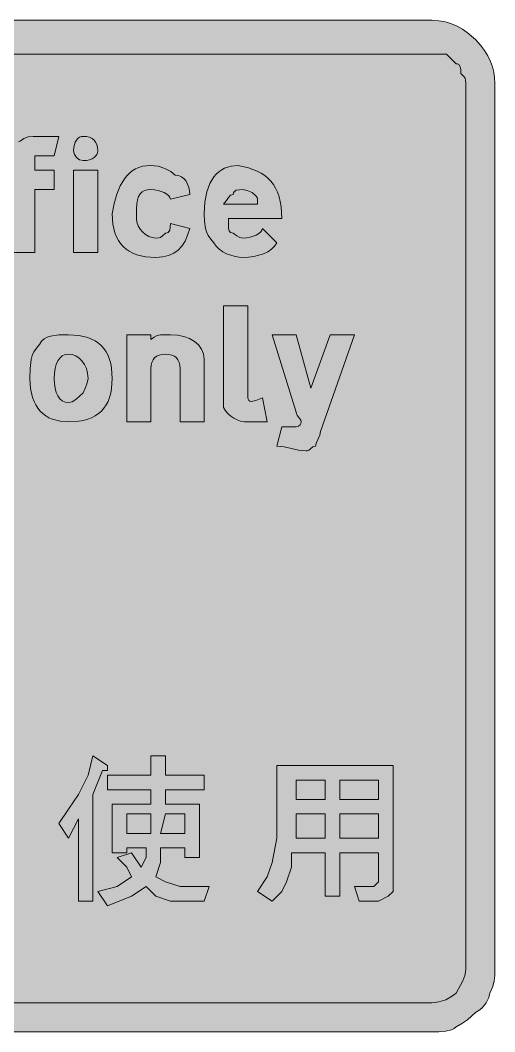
# Model space of a CAD drawing. Header units: metres. Extents: x 122 to 446, y 10 to 261.
# Drawn here: x 328.3 to 445.9, y 10.3 to 261.1 of the extents above; entities that cross this region are included whole.
import ezdxf

# ---------------------------------------------------------------- set-up
doc = ezdxf.new("R2010")
doc.units = ezdxf.units.M
doc.layers.add('FILL_BLACK_000000', color=7, linetype='Continuous', true_color=0x000000)
doc.layers.add('FILL_WHITE_FFFFFF', color=7, linetype='Continuous', true_color=0xffffff)

msp = doc.modelspace()

# ---------------------------------------------------------------- hatches: boundary and pattern name
at = {"layer": 'FILL_BLACK_000000', "true_color": 0x000000}
h = msp.add_hatch(color=7, dxfattribs=at)
h.dxf.hatch_style = 1
h.paths.add_polyline_path([(430.29, 261.12), (432.03, 261.01), (433.67, 260.71), (435.18, 260.23), (436.59, 259.62), (437.88, 258.89), (439.06, 258.08), (441.09, 256.32), (442.33, 254.97), (443.36, 253.62), (444.19, 252.27), (444.84, 250.92), (445.32, 249.57), (445.65, 248.22), (445.83, 246.87), (445.89, 245.52), (445.89, 25.92), (445.87, 24.31), (445.74, 22.92), (445.38, 21.53), (444.69, 19.92), (444.46, 18.83), (443.79, 17.52), (443.28, 16.85), (442.67, 16.21), (441.93, 15.62), (441.09, 15.12), (439.14, 13.32), (437.88, 12.42), (436.29, 11.52), (435.79, 11.12), (435.18, 10.83), (433.74, 10.47), (432.07, 10.34), (430.29, 10.32), (137.49, 10.32), (136.14, 10.38), (134.79, 10.56), (133.44, 10.89), (132.09, 11.37), (130.74, 12.02), (129.39, 12.85), (128.04, 13.88), (126.69, 15.12), (125.79, 16.13), (124.93, 17.31), (124.12, 18.64), (123.39, 20.07), (122.78, 21.55), (122.3, 23.05), (122, 24.52), (121.89, 25.92), (121.89, 245.52), (121.97, 247.08), (122.22, 248.6), (122.61, 250.08), (123.15, 251.5), (123.82, 252.86), (124.61, 254.15), (125.52, 255.35), (126.54, 256.47), (127.66, 257.49), (128.86, 258.4), (130.15, 259.19), (131.51, 259.86), (132.93, 260.4), (134.41, 260.79), (135.93, 261.04), (137.49, 261.12), (430.29, 261.12)])
h = msp.add_hatch(color=7, dxfattribs=at)
h.dxf.hatch_style = 1
h.paths.add_polyline_path([(325.89, 203.52), (325.89, 219.12), (323.49, 219.12), (323.49, 223.92), (325.89, 223.92), (325.89, 227.52), (327.09, 230.22), (327.58, 230.89), (327.89, 231.06), (328.29, 231.12), (329.21, 231.81), (330.24, 232.17), (331.5, 232.3), (333.09, 232.32), (337.89, 232.32), (336.69, 227.52), (334.29, 227.52), (333.09, 227.52), (331.89, 227.52), (331.89, 226.32), (331.89, 223.92), (336.69, 223.92), (336.69, 219.12), (331.89, 219.12), (331.89, 203.52), (325.89, 203.52)])
h = msp.add_hatch(color=7, dxfattribs=at)
h.dxf.hatch_style = 1
h.paths.add_polyline_path([(347.43, 228.27), (347.26, 227.84), (346.98, 227.43), (346.59, 227.07), (346.08, 226.76), (345.46, 226.53), (344.73, 226.37), (343.89, 226.32), (343.01, 226.53), (342.24, 227.07), (341.7, 227.84), (341.49, 228.72), (341.54, 229.56), (341.7, 230.29), (341.93, 230.91), (342.24, 231.42), (342.6, 231.81), (343.01, 232.09), (343.44, 232.26), (343.89, 232.32), (344.73, 232.26), (345.46, 232.09), (346.08, 231.81), (346.59, 231.42), (346.98, 230.91), (347.26, 230.29), (347.43, 229.56), (347.49, 228.72), (347.43, 228.27)])
h = msp.add_hatch(color=7, dxfattribs=at)
h.dxf.hatch_style = 1
h.paths.add_polyline_path([(341.49, 203.52), (341.49, 223.92), (347.49, 223.92), (347.49, 203.52), (341.49, 203.52)])
h = msp.add_hatch(color=7, dxfattribs=at)
h.dxf.hatch_style = 1
h.paths.add_polyline_path([(362.47, 224.91), (364.14, 224.37), (365.58, 223.6), (366.69, 222.72), (367.53, 222.61), (368.27, 222.31), (368.88, 221.83), (369.39, 221.22), (369.78, 220.49), (370.06, 219.68), (370.23, 218.82), (370.29, 217.92), (365.49, 216.72), (365.38, 217.17), (365.08, 217.6), (364.6, 218.01), (363.99, 218.37), (362.45, 218.91), (361.59, 219.07), (360.69, 219.12), (359.85, 219.06), (359.11, 218.88), (358.5, 218.55), (357.99, 218.07), (357.6, 217.42), (357.31, 216.59), (357.15, 215.56), (357.09, 214.32), (357.09, 213.12), (357.09, 211.92), (357.2, 211.02), (357.5, 210.16), (357.98, 209.35), (358.59, 208.62), (359.32, 208.01), (360.13, 207.53), (360.99, 207.23), (361.89, 207.12), (362.6, 207.14), (363.09, 207.27), (363.58, 207.63), (364.29, 208.32), (364.69, 208.37), (364.98, 208.53), (365.34, 209.07), (365.47, 209.84), (365.49, 210.72), (370.29, 209.52), (369.78, 207.83), (369.15, 206.37), (368.37, 205.13), (367.44, 204.12), (366.34, 203.33), (365.06, 202.77), (363.58, 202.43), (361.89, 202.32), (359.36, 202.49), (358.22, 202.7), (357.16, 202.99), (356.19, 203.37), (355.31, 203.84), (354.51, 204.39), (353.79, 205.02), (353.16, 205.74), (352.61, 206.54), (352.14, 207.42), (351.76, 208.39), (351.47, 209.45), (351.26, 210.59), (351.09, 213.12), (351.6, 215.7), (352.25, 218.03), (353.07, 220.08), (354.09, 221.82), (354.68, 222.56), (355.33, 223.22), (356.05, 223.79), (356.83, 224.26), (357.68, 224.63), (358.6, 224.9), (359.61, 225.06), (360.69, 225.12), (362.47, 224.91)])
h = msp.add_hatch(color=7, dxfattribs=at)
h.dxf.hatch_style = 1
h.paths.add_polyline_path([(379.89, 209.52), (380.04, 208.92), (380.4, 208.51), (380.69, 208.37), (381.09, 208.32), (381.97, 207.63), (382.74, 207.27), (383.49, 207.12), (384.39, 207.17), (385.25, 207.33), (386.79, 207.87), (387.4, 208.23), (387.88, 208.64), (388.18, 209.07), (388.29, 209.52), (391.89, 205.92), (391.33, 205.08), (390.58, 204.34), (389.65, 203.73), (388.59, 203.22), (387.41, 202.83), (386.15, 202.54), (384.84, 202.38), (383.49, 202.32), (382.54, 202.38), (381.52, 202.54), (380.47, 202.83), (379.44, 203.22), (378.46, 203.73), (377.58, 204.34), (376.85, 205.08), (376.29, 205.92), (375.5, 206.82), (374.9, 207.72), (374.48, 208.62), (374.19, 209.52), (373.93, 211.32), (373.89, 213.12), (374.05, 216.05), (374.53, 218.54), (375.28, 220.61), (375.76, 221.49), (376.29, 222.27), (376.88, 222.95), (377.52, 223.54), (378.21, 224.03), (378.95, 224.43), (380.55, 224.95), (382.29, 225.12), (384.82, 224.55), (387.01, 223.73), (387.99, 223.22), (388.87, 222.63), (389.67, 221.97), (390.39, 221.22), (391.02, 220.39), (391.57, 219.47), (392.04, 218.46), (392.42, 217.36), (392.71, 216.15), (392.92, 214.85), (393.09, 211.92), (379.89, 211.92), (379.89, 209.52)])
h.paths.add_polyline_path([(387.09, 216.72), (386.98, 217.17), (386.7, 217.6), (385.74, 218.37), (384.56, 218.91), (383.49, 219.12), (382.61, 219.1), (381.84, 218.97), (381.3, 218.61), (381.14, 218.32), (381.09, 217.92), (380.69, 217.87), (380.38, 217.71), (379.89, 217.17), (379.4, 216.4), (378.69, 215.52), (387.09, 215.52), (387.09, 216.72)], flags=16)
h = msp.add_hatch(color=7, dxfattribs=at)
h.dxf.hatch_style = 1
h.paths.add_polyline_path([(384.69, 168.72), (384.69, 167.52), (384.75, 167.13), (384.91, 166.84), (385.2, 166.68), (385.59, 166.62), (386.71, 166.84), (388.29, 167.52), (389.49, 161.52), (387.09, 161.52), (384.69, 161.52), (383.79, 161.58), (382.91, 161.74), (382.05, 162.03), (381.24, 162.42), (380.48, 162.93), (379.8, 163.54), (379.19, 164.28), (378.69, 165.12), (378.69, 166.32), (378.69, 190.32), (384.69, 190.32), (384.69, 168.72)])
h = msp.add_hatch(color=7, dxfattribs=at)
h.dxf.hatch_style = 1
h.paths.add_polyline_path([(350.71, 168.65), (350.42, 167.59), (350.04, 166.62), (349.57, 165.74), (349.02, 164.94), (348.39, 164.22), (347.67, 163.59), (346.87, 163.04), (345.99, 162.57), (345.01, 162.19), (343.96, 161.9), (342.82, 161.69), (340.29, 161.52), (338.15, 161.69), (336.26, 162.19), (335.4, 162.57), (334.62, 163.04), (333.89, 163.59), (333.24, 164.22), (332.66, 164.94), (332.15, 165.74), (331.71, 166.62), (331.35, 167.59), (330.86, 169.79), (330.69, 172.32), (330.73, 174.81), (330.99, 176.97), (331.28, 177.96), (331.7, 178.9), (332.3, 179.82), (333.09, 180.72), (333.6, 181.51), (334.21, 182.11), (334.95, 182.53), (335.79, 182.82), (337.82, 183.08), (340.29, 183.12), (342.82, 182.95), (343.96, 182.74), (345.01, 182.44), (345.99, 182.07), (346.87, 181.6), (347.67, 181.05), (348.39, 180.42), (349.02, 179.7), (349.57, 178.9), (350.04, 178.02), (350.42, 177.04), (350.71, 175.99), (350.92, 174.85), (351.09, 172.32), (350.92, 169.79), (350.71, 168.65)])
h.paths.add_polyline_path([(344.68, 174.78), (344.2, 175.8), (343.59, 176.67), (342.86, 177.37), (342.05, 177.89), (341.19, 178.21), (340.29, 178.32), (339.45, 178.21), (338.72, 177.89), (338.1, 177.37), (337.59, 176.67), (337.2, 175.8), (336.92, 174.78), (336.75, 173.61), (336.69, 172.32), (336.75, 171.03), (336.92, 169.86), (337.2, 168.84), (337.59, 167.97), (338.1, 167.27), (338.72, 166.75), (339.45, 166.43), (340.29, 166.32), (341.19, 166.53), (342.09, 167.07), (343.89, 168.72), (344.49, 170.07), (344.9, 171.25), (345.09, 172.32), (344.98, 173.61), (344.68, 174.78)], flags=16)
h = msp.add_hatch(color=7, dxfattribs=at)
h.dxf.hatch_style = 1
h.paths.add_polyline_path([(367.89, 161.52), (367.89, 173.52), (367.89, 174.72), (367.83, 175.56), (367.67, 176.29), (367.38, 176.91), (366.99, 177.42), (366.48, 177.81), (365.87, 178.09), (365.13, 178.26), (364.29, 178.32), (363.45, 178.26), (362.72, 178.09), (362.1, 177.81), (361.59, 177.42), (361.2, 176.91), (360.92, 176.29), (360.75, 175.56), (360.69, 174.72), (360.69, 161.52), (354.69, 161.52), (354.69, 183.12), (360.69, 183.12), (360.69, 181.92), (361.44, 182.52), (362.21, 182.93), (363.09, 183.12), (365.49, 183.12), (367.23, 183.01), (368.83, 182.69), (370.26, 182.17), (371.49, 181.47), (372.5, 180.6), (373.25, 179.58), (373.73, 178.41), (373.89, 177.12), (373.89, 175.92), (373.89, 161.52), (367.89, 161.52)])
h = msp.add_hatch(color=7, dxfattribs=at)
h.dxf.hatch_style = 1
h.paths.add_polyline_path([(402.69, 159.12), (402.5, 158.22), (402.09, 157.32), (401.68, 156.42), (401.49, 155.52), (401.09, 155.47), (400.78, 155.33), (400.29, 154.92), (399.8, 154.51), (399.49, 154.37), (399.09, 154.32), (397.29, 154.51), (395.49, 154.92), (393.69, 155.33), (391.89, 155.52), (393.09, 160.32), (394.29, 160.32), (396.69, 160.32), (397.29, 160.47), (397.7, 160.83), (397.84, 161.12), (397.89, 161.52), (397.84, 161.92), (397.7, 162.23), (397.29, 162.72), (396.88, 163.21), (396.74, 163.52), (396.69, 163.92), (390.69, 183.12), (396.69, 183.12), (400.29, 169.92), (405.09, 183.12), (411.09, 183.12), (402.69, 159.12)])
h = msp.add_hatch(color=7, dxfattribs=at)
h.dxf.hatch_style = 1
h.paths.add_polyline_path([(340.29, 65.52), (342.69, 69.12), (345.09, 73.92), (346.29, 78.72), (349.89, 76.32), (349.89, 75.12), (348.69, 75.12), (346.29, 69.12), (346.29, 42.72), (342.69, 42.72), (342.69, 63.12), (340.29, 58.32), (337.89, 61.92), (340.29, 65.52)])
h = msp.add_hatch(color=7, dxfattribs=at)
h.dxf.hatch_style = 1
h.paths.add_polyline_path([(364.29, 78.72), (364.29, 77.52), (364.29, 76.32), (364.29, 73.92), (373.89, 73.92), (373.89, 70.32), (364.29, 70.32), (364.29, 66.72), (372.69, 66.72), (372.69, 53.52), (369.09, 53.52), (369.09, 55.92), (363.09, 55.92), (363.09, 52.32), (361.89, 48.72), (364.29, 47.52), (367.89, 46.32), (371.49, 46.32), (375.09, 46.32), (373.89, 42.72), (369.09, 42.72), (365.49, 42.72), (361.89, 43.92), (359.49, 46.32), (355.89, 43.92), (349.89, 41.52), (347.49, 45.12), (352.29, 46.32), (355.89, 48.72), (354.69, 51.12), (352.29, 53.52), (355.89, 54.72), (358.29, 51.12), (359.49, 53.52), (359.49, 55.92), (354.69, 55.92), (354.69, 54.72), (351.09, 54.72), (351.09, 66.72), (360.69, 66.72), (360.69, 70.32), (349.89, 70.32), (349.89, 73.92), (360.69, 73.92), (360.69, 78.72), (364.29, 78.72)])
h.paths.add_polyline_path([(369.09, 64.32), (364.29, 64.32), (363.09, 59.52), (369.09, 59.52), (369.09, 64.32)], flags=16)
h.paths.add_polyline_path([(360.69, 64.32), (354.69, 64.32), (354.69, 59.52), (360.69, 59.52), (360.69, 64.32)], flags=16)
h = msp.add_hatch(color=7, dxfattribs=at)
h.dxf.hatch_style = 1
h.paths.add_polyline_path([(417.09, 42.72), (414.69, 42.72), (412.29, 42.72), (411.09, 46.32), (413.49, 46.32), (415.89, 46.32), (417.09, 47.52), (417.09, 48.72), (417.09, 54.72), (407.49, 54.72), (407.49, 43.92), (403.89, 43.92), (403.89, 54.72), (395.49, 54.72), (395.49, 51.12), (394.29, 47.52), (393.09, 45.12), (390.69, 42.72), (387.09, 45.12), (389.49, 48.72), (390.69, 52.32), (391.89, 58.32), (391.89, 65.52), (391.89, 76.32), (420.69, 76.32), (420.69, 47.52), (420.69, 45.12), (419.49, 43.92), (417.09, 42.72)])
h.paths.add_polyline_path([(403.89, 67.92), (403.89, 72.72), (396.69, 72.72), (396.69, 67.92), (403.89, 67.92)], flags=16)
h.paths.add_polyline_path([(403.89, 58.32), (403.89, 64.32), (396.69, 64.32), (396.69, 58.32), (403.89, 58.32)], flags=16)
h.paths.add_polyline_path([(407.49, 72.72), (407.49, 67.92), (417.09, 67.92), (417.09, 72.72), (407.49, 72.72)], flags=16)
h.paths.add_polyline_path([(417.09, 64.32), (407.49, 64.32), (407.49, 58.32), (417.09, 58.32), (417.09, 64.32)], flags=16)
at = {"layer": 'FILL_WHITE_FFFFFF', "true_color": 0xffffff}
h = msp.add_hatch(color=7, dxfattribs=at)
h.dxf.hatch_style = 1
h.paths.add_polyline_path([(430.29, 252.72), (433.89, 252.72), (436.29, 250.32), (436.69, 250.27), (436.98, 250.11), (437.34, 249.57), (437.47, 248.8), (437.49, 247.92), (438.18, 247.21), (438.54, 246.72), (438.67, 246.23), (438.69, 245.52), (438.69, 25.92), (438.64, 25.07), (438.48, 24.31), (437.94, 22.92), (436.29, 19.92), (435.18, 19.04), (433.74, 18.27), (432.07, 17.73), (430.29, 17.52), (137.49, 17.52), (136.4, 17.73), (135.09, 18.27), (133.78, 19.04), (132.69, 19.92), (131.3, 21.53), (130.88, 22.24), (130.59, 22.92), (130.33, 24.31), (130.29, 25.92), (130.29, 245.52), (130.45, 246.86), (130.91, 248.16), (131.62, 249.38), (132.54, 250.47), (133.63, 251.39), (134.85, 252.1), (136.15, 252.56), (137.49, 252.72), (430.29, 252.72)])

# ---------------------------------------------------------------- linework, layer by layer
at = {"layer": 'FILL_BLACK_000000', "lineweight": 0, "true_color": 0x000000}
for points in [[(137.49, 261.12), (430.29, 261.12), (432.03, 261.01), (433.67, 260.71), (435.18, 260.23), (436.59, 259.62), (437.88, 258.89), (439.06, 258.08), (441.09, 256.32), (442.33, 254.97), (443.36, 253.62), (444.19, 252.27), (444.84, 250.92), (445.32, 249.57), (445.65, 248.22), (445.83, 246.87), (445.89, 245.52), (445.89, 25.92), (445.87, 24.31), (445.74, 22.92), (445.38, 21.53), (444.69, 19.92), (444.46, 18.83), (443.79, 17.52), (443.28, 16.85), (442.67, 16.21), (441.93, 15.62), (441.09, 15.12), (439.14, 13.32), (437.88, 12.42), (436.29, 11.52), (435.79, 11.12), (435.18, 10.83), (433.74, 10.47), (432.07, 10.34), (430.29, 10.32), (137.49, 10.32)], [(327.89, 231.06), (328.29, 231.12), (329.21, 231.81), (330.24, 232.17), (331.5, 232.3), (333.09, 232.32), (337.89, 232.32), (336.69, 227.52), (334.29, 227.52), (333.09, 227.52), (331.89, 227.52), (331.89, 226.32), (331.89, 223.92), (336.69, 223.92), (336.69, 219.12), (331.89, 219.12), (331.89, 203.52), (325.89, 203.52)]]:
    msp.add_lwpolyline(points, dxfattribs=at)
for points in [[(347.43, 228.27), (347.26, 227.84), (346.98, 227.43), (346.59, 227.07), (346.08, 226.76), (345.46, 226.53), (344.73, 226.37), (343.89, 226.32), (343.01, 226.53), (342.24, 227.07), (341.7, 227.84), (341.49, 228.72), (341.54, 229.56), (341.7, 230.29), (341.93, 230.91), (342.24, 231.42), (342.6, 231.81), (343.01, 232.09), (343.44, 232.26), (343.89, 232.32), (344.73, 232.26), (345.46, 232.09), (346.08, 231.81), (346.59, 231.42), (346.98, 230.91), (347.26, 230.29), (347.43, 229.56), (347.49, 228.72)], [(341.49, 203.52), (341.49, 223.92), (347.49, 223.92), (347.49, 203.52)], [(362.47, 224.91), (364.14, 224.37), (365.58, 223.6), (366.69, 222.72), (367.53, 222.61), (368.27, 222.31), (368.88, 221.83), (369.39, 221.22), (369.78, 220.49), (370.06, 219.68), (370.23, 218.82), (370.29, 217.92), (365.49, 216.72), (365.38, 217.17), (365.08, 217.6), (364.6, 218.01), (363.99, 218.37), (362.45, 218.91), (361.59, 219.07), (360.69, 219.12), (359.85, 219.06), (359.11, 218.88), (358.5, 218.55), (357.99, 218.07), (357.6, 217.42), (357.31, 216.59), (357.15, 215.56), (357.09, 214.32), (357.09, 213.12), (357.09, 211.92), (357.2, 211.02), (357.5, 210.16), (357.98, 209.35), (358.59, 208.62), (359.32, 208.01), (360.13, 207.53), (360.99, 207.23), (361.89, 207.12), (362.6, 207.14), (363.09, 207.27), (363.58, 207.63), (364.29, 208.32), (364.69, 208.37), (364.98, 208.53), (365.34, 209.07), (365.47, 209.84), (365.49, 210.72), (370.29, 209.52), (369.78, 207.83), (369.15, 206.37), (368.37, 205.13), (367.44, 204.12), (366.34, 203.33), (365.06, 202.77), (363.58, 202.43), (361.89, 202.32), (359.36, 202.49), (358.22, 202.7), (357.16, 202.99), (356.19, 203.37), (355.31, 203.84), (354.51, 204.39), (353.79, 205.02), (353.16, 205.74), (352.61, 206.54), (352.14, 207.42), (351.76, 208.39), (351.47, 209.45), (351.26, 210.59), (351.09, 213.12), (351.6, 215.7), (352.25, 218.03), (353.07, 220.08), (354.09, 221.82), (354.68, 222.56), (355.33, 223.22), (356.05, 223.79), (356.83, 224.26), (357.68, 224.63), (358.6, 224.9), (359.61, 225.06), (360.69, 225.12)], [(379.89, 209.52), (380.04, 208.92), (380.4, 208.51), (380.69, 208.37), (381.09, 208.32), (381.97, 207.63), (382.74, 207.27), (383.49, 207.12), (384.39, 207.17), (385.25, 207.33), (386.79, 207.87), (387.4, 208.23), (387.88, 208.64), (388.18, 209.07), (388.29, 209.52), (391.89, 205.92), (391.33, 205.08), (390.58, 204.34), (389.65, 203.73), (388.59, 203.22), (387.41, 202.83), (386.15, 202.54), (384.84, 202.38), (383.49, 202.32), (382.54, 202.38), (381.52, 202.54), (380.47, 202.83), (379.44, 203.22), (378.46, 203.73), (377.58, 204.34), (376.85, 205.08), (376.29, 205.92), (375.5, 206.82), (374.9, 207.72), (374.48, 208.62), (374.19, 209.52), (373.93, 211.32), (373.89, 213.12), (374.05, 216.05), (374.53, 218.54), (375.28, 220.61), (375.76, 221.49), (376.29, 222.27), (376.88, 222.95), (377.52, 223.54), (378.21, 224.03), (378.95, 224.43), (380.55, 224.95), (382.29, 225.12), (384.82, 224.55), (387.01, 223.73), (387.99, 223.22), (388.87, 222.63), (389.67, 221.97), (390.39, 221.22), (391.02, 220.39), (391.57, 219.47), (392.04, 218.46), (392.42, 217.36), (392.71, 216.15), (392.92, 214.85), (393.09, 211.92), (379.89, 211.92)], [(387.09, 216.72), (386.98, 217.17), (386.7, 217.6), (385.74, 218.37), (384.56, 218.91), (383.49, 219.12), (382.61, 219.1), (381.84, 218.97), (381.3, 218.61), (381.14, 218.32), (381.09, 217.92), (380.69, 217.87), (380.38, 217.71), (379.89, 217.17), (379.4, 216.4), (378.69, 215.52), (387.09, 215.52)], [(384.69, 168.72), (384.69, 167.52), (384.75, 167.13), (384.91, 166.84), (385.2, 166.68), (385.59, 166.62), (386.71, 166.84), (388.29, 167.52), (389.49, 161.52), (387.09, 161.52), (384.69, 161.52), (383.79, 161.58), (382.91, 161.74), (382.05, 162.03), (381.24, 162.42), (380.48, 162.93), (379.8, 163.54), (379.19, 164.28), (378.69, 165.12), (378.69, 166.32), (378.69, 190.32), (384.69, 190.32)], [(350.71, 168.65), (350.42, 167.59), (350.04, 166.62), (349.57, 165.74), (349.02, 164.94), (348.39, 164.22), (347.67, 163.59), (346.87, 163.04), (345.99, 162.57), (345.01, 162.19), (343.96, 161.9), (342.82, 161.69), (340.29, 161.52), (338.15, 161.69), (336.26, 162.19), (335.4, 162.57), (334.62, 163.04), (333.89, 163.59), (333.24, 164.22), (332.66, 164.94), (332.15, 165.74), (331.71, 166.62), (331.35, 167.59), (330.86, 169.79), (330.69, 172.32), (330.73, 174.81), (330.99, 176.97), (331.28, 177.96), (331.7, 178.9), (332.3, 179.82), (333.09, 180.72), (333.6, 181.51), (334.21, 182.11), (334.95, 182.53), (335.79, 182.82), (337.82, 183.08), (340.29, 183.12), (342.82, 182.95), (343.96, 182.74), (345.01, 182.44), (345.99, 182.07), (346.87, 181.6), (347.67, 181.05), (348.39, 180.42), (349.02, 179.7), (349.57, 178.9), (350.04, 178.02), (350.42, 177.04), (350.71, 175.99), (350.92, 174.85), (351.09, 172.32), (350.92, 169.79)], [(367.89, 161.52), (367.89, 173.52), (367.89, 174.72), (367.83, 175.56), (367.67, 176.29), (367.38, 176.91), (366.99, 177.42), (366.48, 177.81), (365.87, 178.09), (365.13, 178.26), (364.29, 178.32), (363.45, 178.26), (362.72, 178.09), (362.1, 177.81), (361.59, 177.42), (361.2, 176.91), (360.92, 176.29), (360.75, 175.56), (360.69, 174.72), (360.69, 161.52), (354.69, 161.52), (354.69, 183.12), (360.69, 183.12), (360.69, 181.92), (361.44, 182.52), (362.21, 182.93), (363.09, 183.12), (365.49, 183.12), (367.23, 183.01), (368.83, 182.69), (370.26, 182.17), (371.49, 181.47), (372.5, 180.6), (373.25, 179.58), (373.73, 178.41), (373.89, 177.12), (373.89, 175.92), (373.89, 161.52)], [(402.69, 159.12), (402.5, 158.22), (402.09, 157.32), (401.68, 156.42), (401.49, 155.52), (401.09, 155.47), (400.78, 155.33), (400.29, 154.92), (399.8, 154.51), (399.49, 154.37), (399.09, 154.32), (397.29, 154.51), (395.49, 154.92), (393.69, 155.33), (391.89, 155.52), (393.09, 160.32), (394.29, 160.32), (396.69, 160.32), (397.29, 160.47), (397.7, 160.83), (397.84, 161.12), (397.89, 161.52), (397.84, 161.92), (397.7, 162.23), (397.29, 162.72), (396.88, 163.21), (396.74, 163.52), (396.69, 163.92), (390.69, 183.12), (396.69, 183.12), (400.29, 169.92), (405.09, 183.12), (411.09, 183.12)], [(344.68, 174.78), (344.2, 175.8), (343.59, 176.67), (342.86, 177.37), (342.05, 177.89), (341.19, 178.21), (340.29, 178.32), (339.45, 178.21), (338.72, 177.89), (338.1, 177.37), (337.59, 176.67), (337.2, 175.8), (336.92, 174.78), (336.75, 173.61), (336.69, 172.32), (336.75, 171.03), (336.92, 169.86), (337.2, 168.84), (337.59, 167.97), (338.1, 167.27), (338.72, 166.75), (339.45, 166.43), (340.29, 166.32), (341.19, 166.53), (342.09, 167.07), (343.89, 168.72), (344.49, 170.07), (344.9, 171.25), (345.09, 172.32), (344.98, 173.61)], [(340.29, 65.52), (342.69, 69.12), (345.09, 73.92), (346.29, 78.72), (349.89, 76.32), (349.89, 75.12), (348.69, 75.12), (346.29, 69.12), (346.29, 42.72), (342.69, 42.72), (342.69, 63.12), (340.29, 58.32), (337.89, 61.92)], [(364.29, 78.72), (364.29, 77.52), (364.29, 76.32), (364.29, 73.92), (373.89, 73.92), (373.89, 70.32), (364.29, 70.32), (364.29, 66.72), (372.69, 66.72), (372.69, 53.52), (369.09, 53.52), (369.09, 55.92), (363.09, 55.92), (363.09, 52.32), (361.89, 48.72), (364.29, 47.52), (367.89, 46.32), (371.49, 46.32), (375.09, 46.32), (373.89, 42.72), (369.09, 42.72), (365.49, 42.72), (361.89, 43.92), (359.49, 46.32), (355.89, 43.92), (349.89, 41.52), (347.49, 45.12), (352.29, 46.32), (355.89, 48.72), (354.69, 51.12), (352.29, 53.52), (355.89, 54.72), (358.29, 51.12), (359.49, 53.52), (359.49, 55.92), (354.69, 55.92), (354.69, 54.72), (351.09, 54.72), (351.09, 66.72), (360.69, 66.72), (360.69, 70.32), (349.89, 70.32), (349.89, 73.92), (360.69, 73.92), (360.69, 78.72)], [(417.09, 42.72), (414.69, 42.72), (412.29, 42.72), (411.09, 46.32), (413.49, 46.32), (415.89, 46.32), (417.09, 47.52), (417.09, 48.72), (417.09, 54.72), (407.49, 54.72), (407.49, 43.92), (403.89, 43.92), (403.89, 54.72), (395.49, 54.72), (395.49, 51.12), (394.29, 47.52), (393.09, 45.12), (390.69, 42.72), (387.09, 45.12), (389.49, 48.72), (390.69, 52.32), (391.89, 58.32), (391.89, 65.52), (391.89, 76.32), (420.69, 76.32), (420.69, 47.52), (420.69, 45.12), (419.49, 43.92)], [(403.89, 67.92), (403.89, 72.72), (396.69, 72.72), (396.69, 67.92)], [(407.49, 72.72), (407.49, 67.92), (417.09, 67.92), (417.09, 72.72)], [(360.69, 64.32), (354.69, 64.32), (354.69, 59.52), (360.69, 59.52)], [(369.09, 64.32), (364.29, 64.32), (363.09, 59.52), (369.09, 59.52)], [(403.89, 58.32), (403.89, 64.32), (396.69, 64.32), (396.69, 58.32)], [(417.09, 64.32), (407.49, 64.32), (407.49, 58.32), (417.09, 58.32)]]:
    msp.add_lwpolyline(points, close=True, dxfattribs=at)
at = {"layer": 'FILL_WHITE_FFFFFF', "lineweight": 0, "true_color": 0x000000}
msp.add_lwpolyline([(137.49, 252.72), (430.29, 252.72), (433.89, 252.72), (436.29, 250.32), (436.69, 250.27), (436.98, 250.11), (437.34, 249.57), (437.47, 248.8), (437.49, 247.92), (438.18, 247.21), (438.54, 246.72), (438.67, 246.23), (438.69, 245.52), (438.69, 25.92), (438.64, 25.07), (438.48, 24.31), (437.94, 22.92), (436.29, 19.92), (435.18, 19.04), (433.74, 18.27), (432.07, 17.73), (430.29, 17.52), (137.49, 17.52)], dxfattribs=at)

doc.saveas('drawing.dxf')
